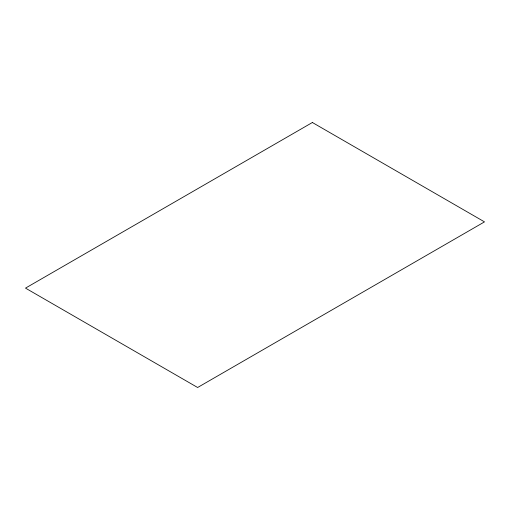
<?xml version="1.0" encoding="UTF-8"?>
<svg xmlns="http://www.w3.org/2000/svg" width="510" height="510" viewBox="0 0 510 510"><rect width="100%" height="100%" fill="white"/><g stroke="black" fill="none" stroke-linecap="round" stroke-linejoin="round"><path stroke-width="0.76" d="M312.375 122.502L25.5 288.124L197.625 387.498L484.5 221.875L312.375 122.502"/></g></svg>
